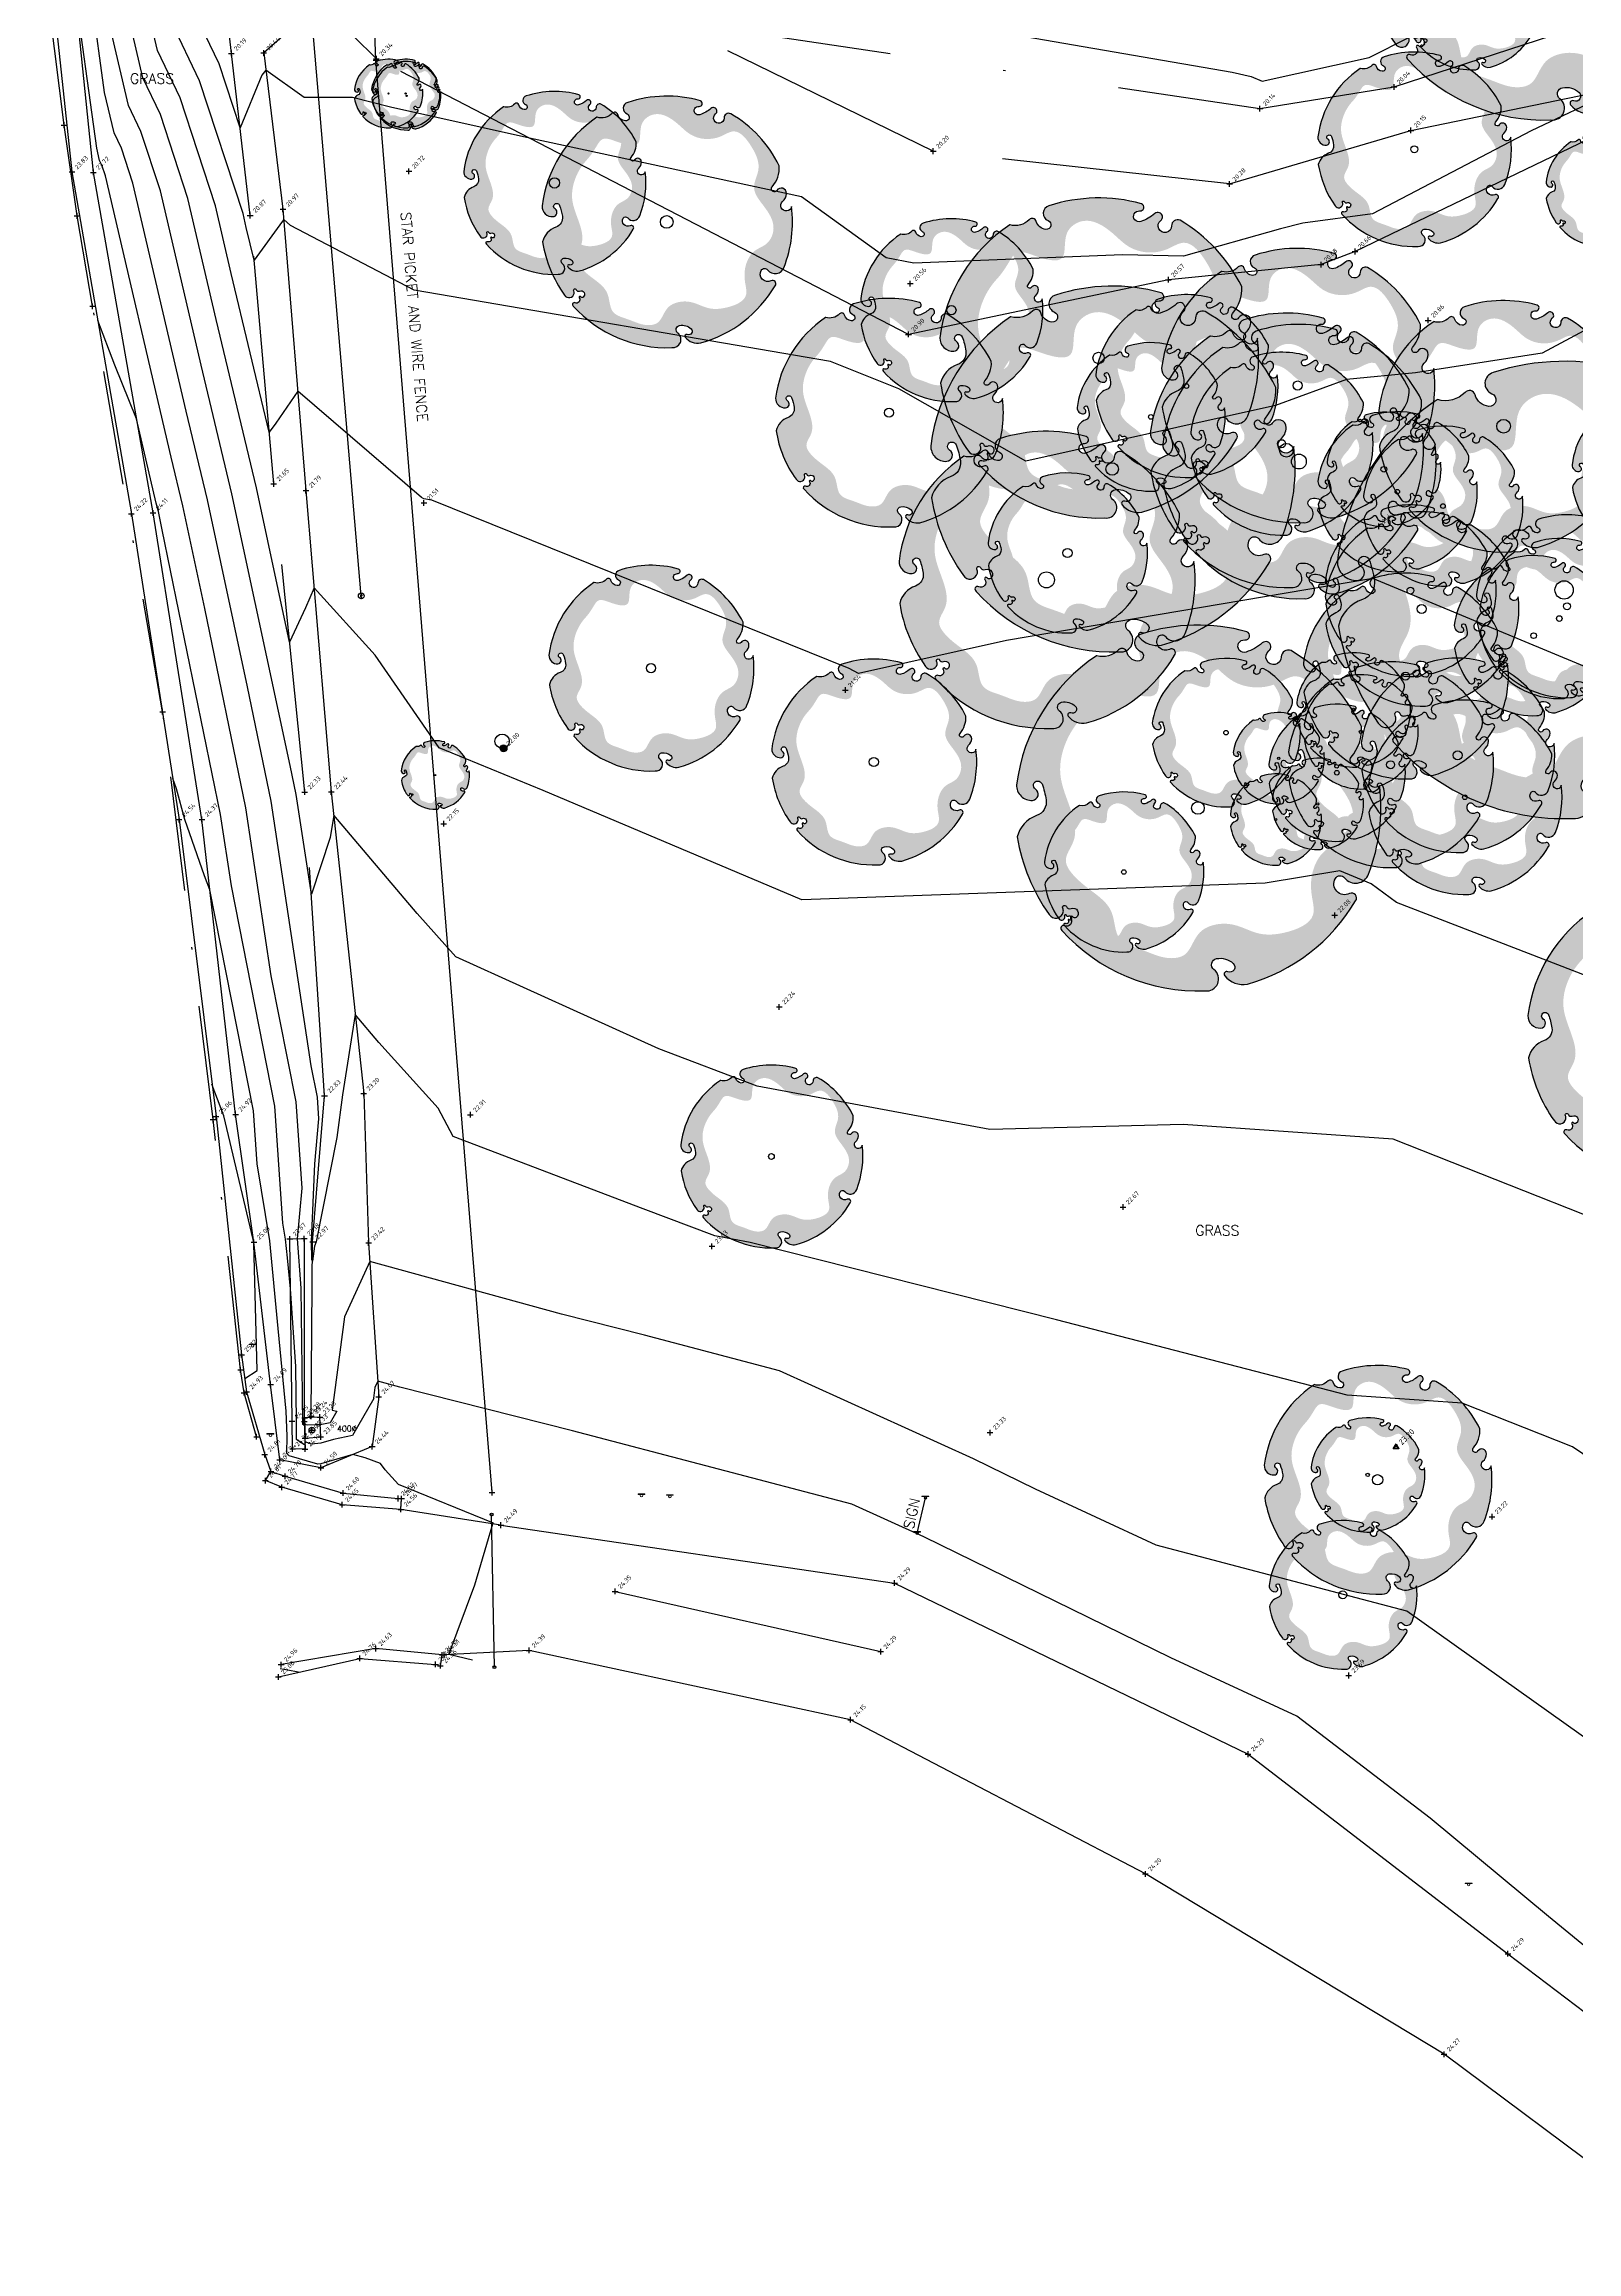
# Model space of a CAD drawing. Header units: metres. Extents: x 245957 to 247358, y 7418632 to 7419642.
# Drawn here: x 246062.2 to 246129.2, y 7419031.1 to 7419127.7 of the extents above; entities that cross this region are included whole.
import ezdxf
from ezdxf.enums import TextEntityAlignment as Align

# ---------------------------------------------------------------- set-up
doc = ezdxf.new("R2010")
doc.units = ezdxf.units.M
for name, pattern in [('CENTER', [20, 12.5, -2.5, 2.5, -2.5]), ('DASHDOT', [10, 5, -2.5, 0, -2.5]), ('DASHED', [0.75, 0.5, -0.25]), ('PHANTOM', [2.5, 1.25, -0.25, 0.25, -0.25, 0.25, -0.25])]:
    doc.linetypes.add(name, pattern=pattern)
for name, color, linetype in [('-TEXT', 7, 'Continuous'), ('018_SPIKE', 8, 'Continuous'), ('018_SPIKE-L', 8, 'Continuous'), ('102_TOP_OF_BANK', 37, 'PHANTOM'), ('102_TOP_OF_BANK-L', 37, 'PHANTOM'), ('102_TOP_OF_BANK-S', 37, 'PHANTOM'), ('103_TOE_OF_BATTER', 37, 'DASHDOT'), ('103_TOE_OF_BATTER-L', 37, 'DASHDOT'), ('103_TOE_OF_BATTER-S', 37, 'DASHDOT'), ('104_EXISTING_SURFACE-L', 35, 'Continuous'), ('104_EXISTING_SURFACE-S', 35, 'Continuous'), ('201_SINGLE_TREE-H', 63, 'Continuous'), ('201_SINGLE_TREE-S', 96, 'Continuous'), ('307_WING_WALL', 84, 'Continuous'), ('307_WING_WALL-L', 84, 'Continuous'), ('307_WING_WALL-S', 84, 'Continuous'), ('321_INVERT_OF_PIPE', 84, 'Continuous'), ('321_INVERT_OF_PIPE-L', 84, 'Continuous'), ('321_INVERT_OF_PIPE-S', 84, 'Continuous'), ('401_CL_BITUMEN', 8, 'CENTER'), ('401_CL_BITUMEN-L', 8, 'Continuous'), ('401_CL_BITUMEN-S', 8, 'Continuous'), ('403_EDGE_OF_BITUMEN', 8, 'Continuous'), ('403_EDGE_OF_BITUMEN-L', 8, 'Continuous'), ('403_EDGE_OF_BITUMEN-S', 8, 'Continuous'), ('408_BACK_OF_KERB', 10, 'Continuous'), ('408_BACK_OF_KERB-L', 10, 'Continuous'), ('408_BACK_OF_KERB-S', 10, 'Continuous'), ('410_PEDESTRIAN_PATH', 32, 'Continuous'), ('410_PEDESTRIAN_PATH-L', 32, 'Continuous'), ('410_PEDESTRIAN_PATH-S', 32, 'Continuous'), ('501_GUARD_RAIL-BARR', 89, 'DASHDOT'), ('501_GUARD_RAIL-BARR-S', 89, 'Continuous'), ('503_SIGN', 89, 'Continuous'), ('503_SIGN-S', 89, 'Continuous'), ('620_RETAIN_WALL_ROCK', 45, 'STONEWALL'), ('620_RETAIN_WALL_ROCK-L', 45, 'STONEWALL'), ('620_RETAIN_WALL_ROCK-S', 45, 'STONEWALL'), ('903_FENCE', 24, 'FENCELINE'), ('903_FENCE-S', 24, 'Continuous'), ('904_GATE', 22, 'Continuous'), ('904_GATE-S', 22, 'Continuous'), ('Surface_Contours_Major', 4, 'Continuous'), ('Surface_Contours_Minor', 253, 'Continuous')]:
    doc.layers.add(name, color=color, linetype=linetype)
for name, color, linetype, true_color in [('407_INVERT_OF_KERB', 7, 'DASHED', 0xff4100), ('407_INVERT_OF_KERB-L', 7, 'DASHED', 0xff4100), ('407_INVERT_OF_KERB-S', 7, 'DASHED', 0xff4100), ('712_ELEC_POLE_ONLY', 7, 'Continuous', 0xffa500), ('712_ELEC_POLE_ONLY-S', 7, 'Continuous', 0xffa500), ('741_SEWER_PIT', 7, 'Continuous', 0xfffd66), ('741_SEWER_PIT-L', 7, 'Continuous', 0xfffd66), ('741_SEWER_PIT-S', 7, 'Continuous', 0xfffd66)]:
    doc.layers.add(name, color=color, linetype=linetype, true_color=true_color)
doc.styles.add('ISO', font='iso.shx')
doc.styles.add('ISO2.5', font='isocp.shx', dxfattribs={"height": 2.5})
doc.styles.get("Standard").update_dxf_attribs({"font": 'SIMPLEX.shx'})
doc.styles.add('Styleromans', font='romans.shx')
doc.linetypes.add('FENCELINE', pattern='A,0.5,-0.2,["/",Standard,S=0.1,R=0,X=0,Y=-0.05],-0.25', length=0.95)
doc.linetypes.add('STONEWALL', pattern='A,0,-0.0625,[131,AECCLAND,S=1,R=0,X=0,Y=0],-0.06303', length=0.12553)

# ---------------------------------------------------------------- blocks, each defined once
blk = doc.blocks.new('018')
at = {"color": 0, "linetype": 'Continuous'}
for p, q in [((-0.498, -0.292), (0.002, 0.578)), ((-0.428, -0.242), (0.002, 0.508)), ((-0.218, -0.002), (-0.208, 0.058)), ((-0.208, 0.058), (-0.188, 0.108)), ((-0.188, 0.108), (-0.158, 0.158)), ((-0.158, 0.158), (-0.108, 0.188)), ((-0.148, 0.208), (0.002, 0.408)), ((0.002, 0.278), (-0.148, 0.208)), ((-0.108, 0.188), (-0.058, 0.208)), ((-0.058, 0.208), (0.002, 0.218)), ((0.002, 0.278), (-0.048, 0.338)), ((0.002, 0.578), (0.502, -0.292)), ((0.002, 0.508), (0.452, -0.252)), ((0.002, 0.508), (0.002, 0.278)), ((0.002, 0.408), (0.172, 0.208)), ((0.002, 0.278), (0.052, 0.358)), ((0.172, 0.208), (0.002, 0.278)), ((0.002, 0.218), (0.062, 0.218)), ((0.062, 0.218), (0.112, 0.188)), ((0.112, 0.188), (0.162, 0.158)), ((0.162, 0.158), (0.192, 0.108)), ((0.282, 0.008), (0.182, -0.212)), ((0.192, 0.108), (0.212, 0.058)), ((0.212, 0.058), (0.222, -0.002)), ((0.402, -0.192), (0.282, 0.008)), ((0.502, -0.292), (-0.498, -0.292)), ((0.452, -0.252), (-0.428, -0.242)), ((-0.348, -0.192), (-0.268, -0.012)), ((-0.348, -0.192), (-0.218, -0.142)), ((-0.168, -0.212), (-0.348, -0.192)), ((-0.218, -0.142), (-0.298, -0.092)), ((-0.268, -0.012), (-0.168, -0.212)), ((-0.218, -0.142), (-0.268, -0.222)), ((-0.208, -0.062), (-0.218, -0.002)), ((-0.188, -0.112), (-0.208, -0.062)), ((-0.158, -0.162), (-0.188, -0.112)), ((-0.108, -0.192), (-0.158, -0.162)), ((-0.058, -0.212), (-0.108, -0.192)), ((0.002, -0.222), (-0.058, -0.212)), ((0.062, -0.212), (0.002, -0.222)), ((0.112, -0.192), (0.062, -0.212)), ((0.162, -0.162), (0.112, -0.192)), ((0.192, -0.112), (0.162, -0.162)), ((0.182, -0.212), (0.402, -0.192)), ((0.212, -0.062), (0.192, -0.112)), ((0.222, -0.002), (0.212, -0.062)), ((0.232, -0.112), (0.332, -0.062)), ((0.402, -0.192), (0.232, -0.112)), ((0.232, -0.112), (0.282, -0.242))]:
    blk.add_line(p, q, dxfattribs=at)
blk = doc.blocks.new('CROSS')
at = {"color": 0, "linetype": 'Continuous'}
for p, q in [((-0.5, 0), (0.5, 0)), ((0, -0.5), (0, 0.5))]:
    blk.add_line(p, q, dxfattribs=at)
blk = doc.blocks.new('503')
at = {"color": 0, "linetype": 'Continuous', "lineweight": 13}
for p, q in [((-0.51, 0.24), (0.49, 0.24)), ((-0.51, 0.18), (0.49, 0.18))]:
    blk.add_line(p, q, dxfattribs=at)
for p, q in [((-0.51, 0.24), (-0.51, 0.18)), ((0.49, 0.18), (0.49, 0.24))]:
    blk.add_line(p, q)
blk.add_circle((0, 0), 0.181, dxfattribs=at)
blk = doc.blocks.new('201T')
at = {"layer": '201_SINGLE_TREE-S'}
blk.add_circle((0, 0), 0.5, dxfattribs=at)
blk = doc.blocks.new('201C')
at = {"layer": '201_SINGLE_TREE-H', "transparency": 33554534}
h = blk.add_hatch(color=256, dxfattribs=at)
h.paths.add_polyline_path([(-0.3717, -0.3344, 0.222926), (0.0196, -0.4996, 0.770799), (0.0439, -0.4417, -0.650302), (0.0511, -0.4116, -0.234737), (0.0964, -0.4247, -0.847312), (0.0816, -0.4475, 0.78443), (0.0732, -0.4583, 0.276934), (0.1352, -0.4813, 0.193599), (0.4309, -0.2536, 0.800435), (0.4144, -0.2337, -0.75216), (0.3757, -0.1925, -0.528914), (0.4006, -0.1909, 0.594112), (0.4663, -0.1804, 0.123805), (0.4962, 0.0616, -1.41759), (0.4607, 0.0811, 0.206906), (0.4758, 0.1133, 0.759729), (0.4374, 0.1252, -1.073307), (0.4187, 0.1392, 0.194379), (0.4474, 0.2231, 0.144612), (0.2544, 0.4304, 0.53339), (0.2277, 0.4128, -1.592592), (0.1939, 0.4293, 1.030038), (0.1758, 0.4513, -0.10361), (0.1314, 0.4262, -1.238487), (0.1282, 0.4593, 0.884725), (0.1336, 0.4818, 0.147549), (-0.1551, 0.4753, 0.71725), (-0.1579, 0.4291, -0.864032), (-0.1646, 0.4015, -0.310704), (-0.1946, 0.4266, 0.58143), (-0.2167, 0.4321, -0.281558), (-0.2766, 0.4162), (-0.2775, 0.4159, 0.217121), (-0.4959, 0.0634), (-0.4959, 0.0634, 0.440011), (-0.4522, 0.021, 0.723973), (-0.4442, 0.0516, -1.384648), (-0.4262, 0.0659, -0.051107), (-0.4149, 0.0223, -0.361502), (-0.441, -0.0208, 0.256822), (-0.4937, -0.0791, 0.116166), (-0.4065, -0.2911, 0.67803), (-0.3682, -0.2843, 0.170035), (-0.3696, -0.274, -1.054701), (-0.3596, -0.2696, 0.431903), (-0.3468, -0.2749, -0.910728), (-0.3329, -0.2993, -0.42046), (-0.3418, -0.2976, 1.007885), (-0.3479, -0.3018, -0.766634), (-0.3646, -0.3216, 0.938602), (-0.3717, -0.3344)])
edge = h.paths.add_edge_path(flags=16)
edge.add_spline(control_points=[(-0.3177, 0.2468), (-0.303, 0.2628), (-0.2856, 0.2893), (-0.256, 0.3411), (-0.1928, 0.3155), (-0.0921, 0.286), (-0.1162, 0.3941), (-0.0359, 0.4462), (0.0392, 0.3985), (0.1028, 0.3299), (0.1957, 0.3214), (0.2784, 0.3804), (0.3442, 0.2961), (0.3785, 0.2147), (0.3303, 0.1307), (0.3915, 0.0592), (0.4378, -0.0139), (0.4055, -0.0919), (0.3459, -0.1091), (0.3102, -0.1666), (0.3057, -0.2282), (0.3286, -0.3091), (0.2408, -0.3447), (0.1647, -0.3496), (0.103, -0.3142), (0.0463, -0.3153), (0.0047, -0.3356), (-0.0139, -0.3682), (-0.0327, -0.4069), (-0.0927, -0.4151), (-0.1463, -0.3868), (-0.23, -0.3665), (-0.2245, -0.2773), (-0.2864, -0.2294), (-0.3344, -0.1941), (-0.3737, -0.1409), (-0.3276, -0.0866), (-0.344, -0.0009), (-0.3866, 0.0828), (-0.3665, 0.1796), (-0.3359, 0.2271), (-0.3177, 0.2468)], knot_values=[0, 0, 0, 0, 0.064972, 0.101243, 0.15652, 0.245586, 0.324463, 0.387907, 0.486094, 0.554514, 0.671826, 0.728629, 0.823661, 0.919885, 0.989953, 1.075257, 1.171704, 1.23593, 1.293575, 1.346478, 1.426142, 1.479146, 1.570817, 1.644481, 1.712561, 1.774901, 1.807, 1.846291, 1.885582, 1.928182, 2.007036, 2.074591, 2.151638, 2.226455, 2.293426, 2.340744, 2.397548, 2.47317, 2.587294, 2.673595, 2.754259, 2.754259, 2.754259, 2.754259], degree=3, periodic=0)
at = {"layer": '201_SINGLE_TREE-S'}
blk.add_lwpolyline([(-0.3717, -0.3344, 0.222926), (0.0196, -0.4996, 0.770799), (0.0439, -0.4417, -0.650302), (0.0511, -0.4116, -0.234737), (0.0964, -0.4247, -0.847312), (0.0816, -0.4475, 0.78443), (0.0732, -0.4583, 0.276934), (0.1352, -0.4813, 0.193599), (0.4309, -0.2536, 0.800435), (0.4144, -0.2337, -0.75216), (0.3757, -0.1925, -0.528914), (0.4006, -0.1909, 0.594112), (0.4663, -0.1804, 0.123805), (0.4962, 0.0616, -1.41759), (0.4607, 0.0811, 0.206906), (0.4758, 0.1133, 0.759729), (0.4374, 0.1252, -1.073307), (0.4187, 0.1392, 0.194379), (0.4474, 0.2231, 0.144612), (0.2544, 0.4304, 0.53339), (0.2277, 0.4128, -1.592592), (0.1939, 0.4293, 1.030038), (0.1758, 0.4513, -0.10361), (0.1314, 0.4262, -1.238487), (0.1282, 0.4593, 0.884725), (0.1336, 0.4818, 0.147549), (-0.1551, 0.4753, 0.71725), (-0.1579, 0.4291, -0.864032), (-0.1646, 0.4015, -0.310704), (-0.1946, 0.4266, 0.58143), (-0.2167, 0.4321, -0.281558), (-0.2766, 0.4162), (-0.2775, 0.4159, 0.217121), (-0.4959, 0.0634), (-0.4959, 0.0634, 0.440011), (-0.4522, 0.021, 0.723973), (-0.4442, 0.0516, -1.384648), (-0.4262, 0.0659, -0.051107), (-0.4149, 0.0223, -0.361502), (-0.441, -0.0208, 0.256822), (-0.4937, -0.0791, 0.116166), (-0.4065, -0.2911, 0.67803), (-0.3682, -0.2843, 0.170035), (-0.3696, -0.274, -1.054701), (-0.3596, -0.2696, 0.431903), (-0.3468, -0.2749, -0.910728), (-0.3329, -0.2993, -0.42046), (-0.3418, -0.2976, 1.007885), (-0.3479, -0.3018, -0.766634), (-0.3646, -0.3216, 0.938602), (-0.3717, -0.3344)], format="xyb", dxfattribs=at)
blk = doc.blocks.new('712')
at = {"layer": '712_ELEC_POLE_ONLY-S', "color": 0}
for p, q in [((0.18, 0.01), (-0.19, 0.01)), ((-0.19, 0.01), (0.15, -0.47)), ((-0.15, 0.48), (0.18, 0.01))]:
    blk.add_line(p, q, dxfattribs=at)
blk.add_circle((0, 0.01), 0.5, dxfattribs=at)
blk = doc.blocks.new('741')
at = {"transparency": 33554559}
h = blk.add_hatch(color=0, dxfattribs=at)
h.dxf.hatch_style = 1
h.paths.add_polyline_path([(0.6, 0, 1), (-0.6, 0, 1)])
at = {"color": 4}
for radius in [0.597, 0.499]:
    blk.add_circle((0, 0), radius, dxfattribs=at)
at = {"color": 4, "style": 'Styleromans'}
blk.add_text('S', height=0.6, dxfattribs=at).set_placement((0, 0), align=Align.MIDDLE_CENTER)
blk = doc.blocks.new('904')
at = {"color": 0}
blk.add_circle((0, 0), 0.25, dxfattribs=at)
blk = doc.blocks.new('321')
at = {"layer": '321_INVERT_OF_PIPE', "color": 0, "linetype": 'Continuous'}
for p, q in [((-0.5, 0), (0.5, 0)), ((0, -0.5), (0, 0.5))]:
    blk.add_line(p, q, dxfattribs=at)
blk.add_circle((0, 0), 0.5, dxfattribs=at)
blk = doc.blocks.new('G')
at = {"layer": '-TEXT'}
blk.add_text('GRASS', height=0.45, dxfattribs=at).set_placement((0.021, -0.235), align=Align.CENTER)

msp = doc.modelspace()

# ---------------------------------------------------------------- linework, layer by layer
at = {"layer": '102_TOP_OF_BANK', "ltscale": 20}
for p, q in [((246064.31, 7419122.085), (246063.126, 7419133.62)), ((246072.579, 7419128.025), (246071.762, 7419127.308)), ((246071.762, 7419127.308), (246072.6, 7419120.472)), ((246076.692, 7419127.055), (246075.685, 7419128.047)), ((246099.96, 7419115.002), (246076.692, 7419127.055)), ((246130.456, 7419123.899), (246119.49, 7419118.626)), ((246066.922, 7419107.196), (246064.31, 7419122.085)), ((246072.6, 7419120.472), (246073.605, 7419108.17)), ((246119.49, 7419118.626), (246118.005, 7419118.054)), ((246118.005, 7419118.054), (246111.326, 7419117.389)), ((246111.326, 7419117.389), (246099.96, 7419115.002)), ((246073.605, 7419108.17), (246074.716, 7419094.993)), ((246069.056, 7419093.789), (246066.922, 7419107.196)), ((246074.716, 7419094.993), (246076.134, 7419081.808)), ((246070.532, 7419080.888), (246069.056, 7419093.789)), ((246076.134, 7419081.808), (246076.347, 7419075.268)), ((246071.331, 7419075.297), (246070.532, 7419080.888)), ((246072.063, 7419069.083), (246071.331, 7419075.297)), ((246076.347, 7419075.268), (246076.79, 7419068.542)), ((246072.461, 7419065.786), (246072.063, 7419069.083)), ((246076.79, 7419068.542), (246076.504, 7419066.359)), ((246074.262, 7419065.435), (246072.461, 7419065.786)), ((246076.504, 7419066.359), (246074.262, 7419065.435))]:
    msp.add_line(p, q, dxfattribs=at)
at = {"layer": '103_TOE_OF_BATTER', "ltscale": 2}
for p, q in [((246070.346, 7419127.29), (246069.978, 7419130.555)), ((246089.262, 7419128.763), (246115.328, 7419124.875)), ((246101.044, 7419123.015), (246089.262, 7419128.763)), ((246121.196, 7419125.826), (246130.021, 7419128.696)), ((246071.168, 7419120.2), (246070.346, 7419127.29)), ((246115.328, 7419124.875), (246121.196, 7419125.826)), ((246121.936, 7419123.924), (246130.783, 7419125.745)), ((246114.004, 7419121.58), (246121.936, 7419123.924)), ((246114.004, 7419121.58), (246101.044, 7419123.015)), ((246072.197, 7419108.466), (246071.168, 7419120.2)), ((246073.555, 7419094.986), (246072.197, 7419108.466)), ((246074.42, 7419081.704), (246073.555, 7419094.986)), ((246073.898, 7419075.312), (246074.42, 7419081.704)), ((246073.843, 7419067.688), (246073.898, 7419075.312))]:
    msp.add_line(p, q, dxfattribs=at)
at = {"layer": '307_WING_WALL'}
for p, q in [((246074.222, 7419067.653), (246073.549, 7419067.616)), ((246073.549, 7419067.616), (246073.575, 7419066.736)), ((246074.254, 7419066.781), (246074.222, 7419067.653)), ((246073.575, 7419066.736), (246074.254, 7419066.781))]:
    msp.add_line(p, q, dxfattribs=at)
at = {"layer": '401_CL_BITUMEN'}
msp.add_line((246087.131, 7419060.031), (246098.743, 7419057.393), dxfattribs=at)
at = {"layer": '403_EDGE_OF_BITUMEN'}
for p, q in [((246082.136, 7419062.924), (246077.761, 7419063.614)), ((246082.136, 7419062.924), (246099.35, 7419060.392)), ((246099.35, 7419060.392), (246114.812, 7419052.909)), ((246083.364, 7419057.448), (246079.649, 7419057.258)), ((246097.425, 7419054.413), (246083.364, 7419057.448)), ((246110.323, 7419047.674), (246097.425, 7419054.413)), ((246114.812, 7419052.909), (246126.177, 7419044.179)), ((246123.385, 7419039.787), (246110.323, 7419047.674)), ((246126.177, 7419044.179), (246136.972, 7419035.977)), ((246134.968, 7419031.145), (246123.385, 7419039.787))]:
    msp.add_line(p, q, dxfattribs=at)
at = {"layer": '407_INVERT_OF_KERB', "ltscale": 10}
for p, q in [((246071.838, 7419064.874), (246072.079, 7419065.274)), ((246072.548, 7419064.585), (246071.838, 7419064.874)), ((246075.197, 7419063.819), (246072.548, 7419064.585)), ((246077.761, 7419063.614), (246075.197, 7419063.819)), ((246077.761, 7419063.614), (246077.794, 7419064.087)), ((246076.658, 7419057.524), (246072.525, 7419056.83)), ((246079.567, 7419057.253), (246076.658, 7419057.524)), ((246079.488, 7419056.776), (246079.567, 7419057.253))]:
    msp.add_line(p, q, dxfattribs=at)
at = {"layer": '408_BACK_OF_KERB'}
for p, q in [((246072.079, 7419065.274), (246072.693, 7419065.063)), ((246072.693, 7419065.063), (246075.231, 7419064.33)), ((246075.231, 7419064.33), (246077.638, 7419064.092)), ((246072.402, 7419056.287), (246075.958, 7419057.099)), ((246075.958, 7419057.099), (246079.278, 7419056.836))]:
    msp.add_line(p, q, dxfattribs=at)
at = {"layer": '410_PEDESTRIAN_PATH'}
for p, q in [((246062.159, 7419133.367), (246063.371, 7419122.104)), ((246063.371, 7419122.104), (246065.975, 7419107.157)), ((246065.975, 7419107.157), (246068.061, 7419093.781)), ((246068.061, 7419093.781), (246069.675, 7419080.792)), ((246069.675, 7419080.792), (246070.79, 7419070.379)), ((246070.79, 7419070.379), (246071.014, 7419068.755)), ((246071.014, 7419068.755), (246071.806, 7419066.009)), ((246071.806, 7419066.009), (246072.079, 7419065.274))]:
    msp.add_line(p, q, dxfattribs=at)
at = {"layer": '501_GUARD_RAIL-BARR'}
for p, q in [((246063.028, 7419124.154), (246062.292, 7419130.088)), ((246063.598, 7419120.184), (246063.028, 7419124.154)), ((246064.275, 7419116.23), (246063.598, 7419120.184)), ((246067.34, 7419098.5), (246064.275, 7419116.23)), ((246069.546, 7419080.659), (246067.34, 7419098.5)), ((246070.75, 7419069.715), (246069.546, 7419080.659)), ((246070.907, 7419068.717), (246070.75, 7419069.715)), ((246071.448, 7419066.794), (246070.907, 7419068.717))]:
    msp.add_line(p, q, dxfattribs=at)
at = {"layer": '503_SIGN'}
msp.add_line((246100.337, 7419062.571), (246100.701, 7419064.118), dxfattribs=at)
at = {"layer": '620_RETAIN_WALL_ROCK'}
for p, q in [((246072.903, 7419075.443), (246073.537, 7419075.459)), ((246073.001, 7419067.466), (246072.903, 7419075.443)), ((246073.537, 7419075.459), (246073.535, 7419067.456)), ((246073.025, 7419066.259), (246073.001, 7419067.466)), ((246073.535, 7419067.456), (246073.567, 7419066.25)), ((246073.567, 7419066.25), (246073.025, 7419066.259))]:
    msp.add_line(p, q, dxfattribs=at)
at = {"layer": '712_ELEC_POLE_ONLY'}
msp.add_line((246076.026, 7419103.561), (246069.225, 7419183.239), dxfattribs=at)
at = {"layer": '741_SEWER_PIT'}
msp.add_circle((246082.188, 7419097.208), 0.313, dxfattribs=at)
at = {"layer": '903_FENCE', "ltscale": 20}
for p, q in [((246076.669, 7419126.997), (246076.261, 7419137.076)), ((246081.751, 7419064.352), (246076.669, 7419126.997))]:
    msp.add_line(p, q, dxfattribs=at)
at = {"layer": '904_GATE'}
msp.add_line((246081.851, 7419056.712), (246081.729, 7419063.385), dxfattribs=at)
at = {"layer": 'Surface_Contours_Major'}
msp.add_line((246073.288, 7419056.489, 25), (246072.482, 7419056.636, 25), dxfattribs=at)
for points, elevation in [([(246140.514, 7419058.555), (246129.005, 7419066.353), (246124.179, 7419068.265), (246119.139, 7419068.615), (246106.437, 7419071.903), (246093.041, 7419075.284), (246091.489, 7419075.572), (246088.356, 7419076.76), (246080.049, 7419079.925), (246079.386, 7419081.156), (246076.795, 7419084.035), (246075.764, 7419085.251), (246075.206, 7419081.751), (246074.966, 7419079.883), (246074.062, 7419075.309), (246073.979, 7419075.125), (246073.893, 7419074.472), (246073.864, 7419074.55), (246073.848, 7419075.333), (246074, 7419078.727), (246074.176, 7419080.693), (246074.109, 7419081.638), (246073.838, 7419083.017), (246072.08, 7419094.592), (246071.058, 7419099.583), (246069.3, 7419107.767), (246068.375, 7419111.643), (246066.04, 7419121.609), (246065.538, 7419123.143), (246065.217, 7419123.814), (246064.805, 7419125.576), (246063.713, 7419133.531)], 23), ([(246138.812, 7419083.396), (246121.307, 7419090.159), (246120.195, 7419090.975), (246118.82, 7419091.546), (246115.561, 7419090.995), (246095.288, 7419090.274), (246083.981, 7419095.048), (246079.43, 7419096.917), (246076.637, 7419100.98), (246073.964, 7419103.92), (246073.587, 7419103.05), (246072.895, 7419101.539), (246071.446, 7419108.284), (246069.687, 7419115.66), (246068.448, 7419120.948), (246067.247, 7419124.617), (246066.48, 7419126.22), (246065.494, 7419130.435)], 22), ([(246133.383, 7419117.242), (246127.671, 7419114.176), (246122.136, 7419113.317), (246119.112, 7419113.031), (246116.014, 7419111.895), (246105.085, 7419109.461), (246099.537, 7419112.616), (246096.555, 7419113.817), (246078.348, 7419116.933), (246072.939, 7419119.766), (246072.637, 7419120.026), (246072.583, 7419119.948), (246071.341, 7419118.242), (246070.998, 7419119.677), (246070.856, 7419120.286), (246068.956, 7419126.09), (246067.742, 7419128.627)], 21), ([(246133.787, 7419041.03), (246127.948, 7419045.814), (246122.78, 7419050.117), (246116.938, 7419054.571), (246111.435, 7419057.12), (246100.631, 7419062.409), (246097.482, 7419063.838), (246085.26, 7419067.054), (246077.711, 7419068.958), (246076.746, 7419069.224), (246076.619, 7419068.945), (246076.557, 7419068.474), (246076.579, 7419068.469), (246075.638, 7419066.85), (246074.816, 7419066.675), (246074.256, 7419066.513), (246073.848, 7419066.466), (246073.573, 7419066.571), (246073.563, 7419066.423), (246073.201, 7419066.67), (246073.198, 7419067.462), (246073.163, 7419069.871), (246072.93, 7419073.254), (246072.795, 7419074.62), (246072.719, 7419075.426), (246072.603, 7419076.133), (246072.242, 7419081.246), (246070.347, 7419090.882), (246069.873, 7419094.005), (246067.324, 7419106.456), (246067.153, 7419107.251), (246067.064, 7419107.627), (246066.201, 7419111.308), (246065.25, 7419113.661), (246064.503, 7419115.609)], 24), ([(246070.934, 7419069.335), (246071.472, 7419069.685), (246071.326, 7419075.247), (246071.296, 7419075.413), (246070.018, 7419080.83), (246069.624, 7419081.855), (246069.498, 7419082.217)], 25)]:
    msp.add_lwpolyline(points, dxfattribs=dict(at, elevation=elevation))
at = {"layer": 'Surface_Contours_Minor'}
for points, elevation in [([(246130.647, 7419100.009), (246120.267, 7419104.319), (246104.245, 7419101.61), (246097.767, 7419100.168), (246097.368, 7419100.395), (246079.112, 7419107.748), (246078.761, 7419107.808), (246078.657, 7419107.862), (246073.25, 7419112.521), (246072.286, 7419111.118), (246071.999, 7419110.724), (246070.342, 7419117.668), (246069.652, 7419120.617), (246068.101, 7419125.354), (246067.111, 7419127.423), (246065.839, 7419132.865)], 21.5), ([(246132.099, 7419051.799), (246121.757, 7419059.168), (246110.792, 7419062.055), (246105.517, 7419064.5), (246102.802, 7419065.828), (246094.313, 7419069.681), (246088.419, 7419071.232), (246084.779, 7419072.15), (246076.401, 7419074.461), (246075.299, 7419072.035), (246074.762, 7419067.954), (246074.954, 7419067.906), (246074.661, 7419067.403), (246074.235, 7419067.313), (246074.016, 7419067.306), (246073.697, 7419067.303), (246073.543, 7419067.321), (246073.54, 7419067.28), (246073.478, 7419067.322), (246073.478, 7419067.456), (246073.392, 7419073.292), (246073.244, 7419075.451), (246073.442, 7419077.666), (246073.176, 7419081.442), (246072.093, 7419086.949), (246070.976, 7419094.299), (246069.191, 7419103.02), (246068.227, 7419107.509), (246067.719, 7419109.635), (246064.836, 7419121.94), (246064.684, 7419122.407), (246064.586, 7419122.61), (246064.461, 7419123.146), (246063.434, 7419130.625)], 23.5), ([(246130.756, 7419125.591), (246127.196, 7419123.908), (246120.253, 7419120.277), (246117.199, 7419119.859), (246116.224, 7419119.623), (246111.99, 7419118.427), (246109.326, 7419118.483), (246100.195, 7419118.118), (246098.99, 7419118.344), (246095.281, 7419121.021), (246083.392, 7419123.585), (246077.304, 7419124.935), (246075.641, 7419125.363), (246073.527, 7419125.368), (246071.855, 7419126.557), (246071.682, 7419126.344), (246070.724, 7419124.035), (246069.81, 7419126.827), (246068.373, 7419129.83)], 20.5), ([(246094.228, 7419129.912), (246114.111, 7419126.466), (246114.953, 7419126.277), (246115.428, 7419126.08), (246120.109, 7419127.115), (246121.896, 7419128.019)], 20.5), ([(246135.171, 7419074.262), (246121.159, 7419079.812), (246111.967, 7419080.45), (246103.516, 7419080.23), (246093.335, 7419082.124), (246089.046, 7419083.75), (246080.168, 7419087.785), (246078.468, 7419089.674), (246074.827, 7419093.971), (246074.673, 7419093.005), (246073.847, 7419090.515), (246073.183, 7419094.886), (246072.925, 7419096.147), (246070.373, 7419108.026), (246069.031, 7419113.652), (246067.244, 7419121.279), (246066.392, 7419123.88), (246065.849, 7419125.017), (246065.15, 7419128.005)], 22.5), ([(246080.89, 7419057.018), (246079.858, 7419057.268), (246080.992, 7419060.316), (246081.779, 7419062.98), (246081.814, 7419063.01), (246077.655, 7419064.705), (246077.078, 7419065.347), (246076.869, 7419065.629), (246076.198, 7419065.871), (246075.66, 7419066.011), (246074.262, 7419065.604), (246074.131, 7419065.589), (246072.875, 7419065.959), (246072.779, 7419066.052), (246072.794, 7419066.82), (246072.745, 7419067.908), (246072.386, 7419071.525), (246072.024, 7419075.361), (246071.472, 7419078.73), (246071.308, 7419081.05), (246069.41, 7419090.706), (246069.174, 7419091.32), (246068.313, 7419093.782), (246067.947, 7419095.131), (246067.781, 7419095.581)], 24.5)]:
    msp.add_lwpolyline(points, dxfattribs=dict(at, elevation=elevation))

# ---------------------------------------------------------------- block references
at = {"layer": '-TEXT'}
for p in [(246066.854, 7419126.198), (246113.445, 7419075.824)]:
    msp.add_blockref('G', p, dxfattribs=at)
at = {"layer": '018_SPIKE', "xscale": 0.25, "yscale": 0.25, "zscale": 0.25}
msp.add_blockref('018', (246121.284, 7419066.332), dxfattribs=at)
at = {"layer": '102_TOP_OF_BANK-S', "xscale": 0.25, "yscale": 0.25, "zscale": 0.25}
for p in [(246071.762, 7419127.308), (246076.692, 7419127.055), (246064.31, 7419122.085), (246072.6, 7419120.472), (246119.49, 7419118.626), (246118.005, 7419118.054), (246111.326, 7419117.389), (246099.96, 7419115.002), (246073.605, 7419108.17), (246066.922, 7419107.196), (246074.716, 7419094.993), (246069.056, 7419093.789), (246076.134, 7419081.808), (246070.532, 7419080.888), (246071.331, 7419075.297), (246076.347, 7419075.268), (246072.063, 7419069.083), (246076.79, 7419068.542), (246076.504, 7419066.359), (246072.461, 7419065.786), (246074.262, 7419065.435)]:
    msp.add_blockref('CROSS', p, dxfattribs=at)
at = {"layer": '103_TOE_OF_BATTER-S', "xscale": 0.25, "yscale": 0.25, "zscale": 0.25}
for p in [(246070.346, 7419127.29), (246121.196, 7419125.826), (246115.328, 7419124.875), (246121.936, 7419123.924), (246101.044, 7419123.015), (246114.004, 7419121.58), (246071.168, 7419120.2), (246072.197, 7419108.466), (246073.555, 7419094.986), (246074.42, 7419081.704), (246073.898, 7419075.312), (246073.843, 7419067.688)]:
    msp.add_blockref('CROSS', p, dxfattribs=at)
at = {"layer": '104_EXISTING_SURFACE-S', "xscale": 0.25, "yscale": 0.25, "zscale": 0.25}
for p in [(246078.112, 7419122.134), (246100.039, 7419117.221), (246122.686, 7419115.613), (246078.769, 7419107.629), (246120.526, 7419106.608), (246097.199, 7419099.448), (246079.633, 7419093.602), (246118.599, 7419089.596), (246094.311, 7419085.589), (246080.802, 7419080.872), (246109.345, 7419076.836), (246091.362, 7419075.124), (246103.53, 7419066.976), (246125.479, 7419063.294), (246119.212, 7419056.35)]:
    msp.add_blockref('CROSS', p, dxfattribs=at)
at = {"layer": '201_SINGLE_TREE-S'}
for name, p, xscale, yscale, zscale in [('201C', (246127.745, 7419132.376), 16, 16, 16), ('201C', (246124.595, 7419129.573), 6, 6, 6), ('201C', (246122.078, 7419123.097), 8.5, 8.5, 8.5), ('201C', (246077.217, 7419125.536), 3, 3, 3), ('201C', (246077.969, 7419125.534), 3, 3, 3), ('201C', (246078.01, 7419125.437), 3, 3, 3), ('201T', (246077.217, 7419125.536), 0.05, 0.05, 0.05), ('201T', (246077.969, 7419125.534), 0.05, 0.05, 0.05), ('201T', (246078.01, 7419125.437), 0.05, 0.05, 0.05), ('201C', (246084.475, 7419121.625), 8, 8, 8), ('201C', (246089.388, 7419119.92), 11, 11, 11), ('201C', (246130.321, 7419121.342), 5, 5, 5), ('201T', (246122.078, 7419123.097), 0.3, 0.3, 0.3), ('201T', (246084.475, 7419121.625), 0.45, 0.45, 0.45), ('201C', (246108.274, 7419113.969), 14, 14, 14), ('201T', (246089.388, 7419119.92), 0.55, 0.55, 0.55), ('201C', (246101.838, 7419116.06), 8, 8, 8), ('201C', (246116.981, 7419112.764), 12, 12, 12), ('201C', (246108.867, 7419109.114), 16, 16, 16), ('201C', (246112.12, 7419112.74), 8, 8, 8), ('201C', (246099.108, 7419111.578), 10, 10, 10), ('201T', (246101.838, 7419116.06), 0.4, 0.4, 0.4), ('201C', (246116.486, 7419109.933), 12, 12, 12), ('201C', (246125.983, 7419110.982), 11, 11, 11), ('201C', (246117.033, 7419109.44), 12, 12, 12), ('201C', (246110.558, 7419111.392), 6.5, 6.5, 6.5), ('201T', (246108.274, 7419113.969), 0.5, 0.5, 0.5), ('201C', (246116.276, 7419110.222), 8, 8, 8), ('201C', (246128.633, 7419103.825), 20, 20, 20), ('201T', (246112.12, 7419112.74), 0.2, 0.2, 0.2), ('201T', (246116.981, 7419112.764), 0.4, 0.4, 0.4), ('201C', (246132.449, 7419108.86), 7, 7, 7), ('201T', (246099.108, 7419111.578), 0.4, 0.4, 0.4), ('201T', (246110.558, 7419111.392), 0.2, 0.2, 0.2), ('201C', (246121.337, 7419108.122), 7, 7, 7), ('201C', (246120.749, 7419109.101), 5, 5, 5), ('201C', (246123.332, 7419107.494), 7, 7, 7), ('201T', (246125.983, 7419110.982), 0.6, 0.6, 0.6), ('201C', (246105.994, 7419104.266), 13, 13, 13), ('201T', (246116.276, 7419110.222), 0.35, 0.35, 0.35), ('201T', (246116.486, 7419109.933), 0.6, 0.6, 0.6), ('201C', (246106.912, 7419105.443), 7, 7, 7), ('201T', (246108.867, 7419109.114), 0.55, 0.55, 0.55), ('201T', (246117.033, 7419109.44), 0.65, 0.65, 0.65), ('201T', (246120.749, 7419109.101), 0.25, 0.25, 0.25), ('201T', (246121.337, 7419108.122), 0.2, 0.2, 0.2), ('201C', (246122.404, 7419102.996), 8.5, 8.5, 8.5), ('201C', (246121.912, 7419103.794), 7.5, 7.5, 7.5), ('201T', (246123.332, 7419107.494), 0.2, 0.2, 0.2), ('201C', (246128.761, 7419103.112), 8, 8, 8), ('201C', (246128.422, 7419102.575), 7, 7, 7), ('201T', (246106.912, 7419105.443), 0.4, 0.4, 0.4), ('201C', (246127.3, 7419101.826), 7, 7, 7), ('201C', (246088.7, 7419100.404), 9, 9, 9), ('201T', (246105.994, 7419104.266), 0.7, 0.7, 0.7), ('201C', (246121.697, 7419100.058), 9, 9, 9), ('201T', (246128.633, 7419103.825), 0.8, 0.8, 0.8), ('201T', (246121.912, 7419103.794), 0.3, 0.3, 0.3), ('201T', (246122.404, 7419102.996), 0.4, 0.4, 0.4), ('201T', (246128.761, 7419103.112), 0.3, 0.3, 0.3), ('201C', (246112.618, 7419094.288), 16, 16, 16), ('201T', (246128.422, 7419102.575), 0.25, 0.25, 0.25), ('201T', (246127.3, 7419101.826), 0.25, 0.25, 0.25), ('201T', (246088.7, 7419100.404), 0.4, 0.4, 0.4), ('201C', (246098.445, 7419096.301), 9, 9, 9), ('201C', (246113.847, 7419097.584), 6.5, 6.5, 6.5), ('201C', (246121.046, 7419096.182), 9, 9, 9), ('201C', (246119.42, 7419098.577), 5, 5, 5), ('201C', (246123.977, 7419096.593), 8.5, 8.5, 8.5), ('201C', (246119.748, 7419097.618), 5, 5, 5), ('201T', (246121.697, 7419100.058), 0.35, 0.35, 0.35), ('201C', (246116.149, 7419096.463), 4, 4, 4), ('201C', (246118.694, 7419095.83), 6, 6, 6), ('201T', (246119.42, 7419098.577), 0.15, 0.15, 0.15), ('201C', (246124.292, 7419094.758), 8.5, 8.5, 8.5), ('201T', (246113.847, 7419097.584), 0.2, 0.2, 0.2), ('201T', (246119.748, 7419097.618), 0.15, 0.15, 0.15), ('201C', (246079.262, 7419095.731), 3, 3, 3), ('201T', (246098.445, 7419096.301), 0.4, 0.4, 0.4), ('201C', (246117.86, 7419094.466), 4, 4, 4), ('201T', (246116.149, 7419096.463), 0.1, 0.1, 0.1), ('201T', (246123.977, 7419096.593), 0.4, 0.4, 0.4), ('201T', (246079.262, 7419095.731), 0.05, 0.05, 0.05), ('201C', (246116.019, 7419093.785), 4, 4, 4), ('201T', (246118.694, 7419095.83), 0.2, 0.2, 0.2), ('201T', (246121.046, 7419096.182), 0.35, 0.35, 0.35), ('201C', (246109.378, 7419091.49), 7, 7, 7), ('201T', (246112.618, 7419094.288), 0.55, 0.55, 0.55), ('201T', (246117.86, 7419094.466), 0.1, 0.1, 0.1), ('201T', (246124.292, 7419094.758), 0.2, 0.2, 0.2), ('201T', (246116.019, 7419093.785), 0.1, 0.1, 0.1), ('201T', (246109.378, 7419091.49), 0.2, 0.2, 0.2), ('201C', (246133.493, 7419084.39), 13, 13, 13), ('201C', (246093.964, 7419079.048), 8, 8, 8), ('201T', (246093.964, 7419079.048), 0.25, 0.25, 0.25), ('201C', (246120.476, 7419064.909), 10, 10, 10), ('201C', (246120.043, 7419065.123), 5, 5, 5), ('201T', (246120.043, 7419065.123), 0.15, 0.15, 0.15), ('201T', (246120.476, 7419064.909), 0.45, 0.45, 0.45), ('201C', (246118.953, 7419059.878), 6.5, 6.5, 6.5), ('201T', (246118.953, 7419059.878), 0.35, 0.35, 0.35)]:
    msp.add_blockref(name, p, dxfattribs=dict(at, xscale=xscale, yscale=yscale, zscale=zscale))
at = {"layer": '307_WING_WALL-S', "xscale": 0.25, "yscale": 0.25, "zscale": 0.25}
for p in [(246073.549, 7419067.616), (246074.222, 7419067.653), (246073.575, 7419066.736), (246074.254, 7419066.781)]:
    msp.add_blockref('CROSS', p, dxfattribs=at)
at = {"layer": '321_INVERT_OF_PIPE-S', "xscale": 0.25, "yscale": 0.25, "zscale": 0.25}
msp.add_blockref('321', (246073.87, 7419067.083), dxfattribs=at)
at = {"layer": '401_CL_BITUMEN-S', "xscale": 0.25, "yscale": 0.25, "zscale": 0.25}
for p in [(246087.131, 7419060.031), (246098.743, 7419057.393)]:
    msp.add_blockref('CROSS', p, dxfattribs=at)
at = {"layer": '403_EDGE_OF_BITUMEN-S', "xscale": 0.25, "yscale": 0.25, "zscale": 0.25}
for p in [(246082.136, 7419062.924), (246099.35, 7419060.392), (246079.649, 7419057.258), (246083.364, 7419057.448), (246097.425, 7419054.413), (246114.812, 7419052.909), (246110.323, 7419047.674), (246126.177, 7419044.179), (246123.385, 7419039.787)]:
    msp.add_blockref('CROSS', p, dxfattribs=at)
at = {"layer": '407_INVERT_OF_KERB-S', "xscale": 0.25, "yscale": 0.25, "zscale": 0.25}
for p in [(246071.838, 7419064.874), (246072.548, 7419064.585), (246075.197, 7419063.819), (246077.761, 7419063.614), (246077.794, 7419064.087), (246072.525, 7419056.83), (246076.658, 7419057.524), (246079.488, 7419056.776), (246079.567, 7419057.253)]:
    msp.add_blockref('CROSS', p, dxfattribs=at)
at = {"layer": '408_BACK_OF_KERB-S', "xscale": 0.25, "yscale": 0.25, "zscale": 0.25}
for p in [(246072.079, 7419065.274), (246072.693, 7419065.063), (246075.231, 7419064.33), (246077.638, 7419064.092), (246075.958, 7419057.099), (246079.278, 7419056.836), (246072.402, 7419056.287)]:
    msp.add_blockref('CROSS', p, dxfattribs=at)
at = {"layer": '410_PEDESTRIAN_PATH-S', "xscale": 0.25, "yscale": 0.25, "zscale": 0.25}
for p in [(246063.371, 7419122.104), (246065.975, 7419107.157), (246068.061, 7419093.781), (246069.675, 7419080.792), (246070.79, 7419070.379), (246071.014, 7419068.755), (246071.806, 7419066.009)]:
    msp.add_blockref('CROSS', p, dxfattribs=at)
at = {"layer": '501_GUARD_RAIL-BARR-S', "xscale": 0.25, "yscale": 0.25, "zscale": 0.25}
for p in [(246063.028, 7419124.154), (246063.598, 7419120.184), (246064.275, 7419116.23), (246067.34, 7419098.5), (246069.546, 7419080.659), (246070.75, 7419069.715), (246070.907, 7419068.717), (246071.448, 7419066.794)]:
    msp.add_blockref('CROSS', p, dxfattribs=at)
at = {"layer": '503_SIGN-S', "xscale": 0.3, "yscale": 0.3, "zscale": 0.3}
for p in [(246071.277, 7419070.769), (246072.057, 7419066.855), (246088.285, 7419064.219), (246089.525, 7419064.177), (246100.701, 7419064.118), (246100.337, 7419062.571), (246124.457, 7419047.2)]:
    msp.add_blockref('503', p, dxfattribs=at)
at = {"layer": '620_RETAIN_WALL_ROCK-S', "xscale": 0.25, "yscale": 0.25, "zscale": 0.25}
for p in [(246072.903, 7419075.443), (246073.537, 7419075.459), (246073.001, 7419067.466), (246073.535, 7419067.456), (246073.025, 7419066.259), (246073.567, 7419066.25)]:
    msp.add_blockref('CROSS', p, dxfattribs=at)
at = {"layer": '712_ELEC_POLE_ONLY-S', "xscale": 0.25, "yscale": 0.25, "zscale": 0.25}
msp.add_blockref('712', (246076.026, 7419103.561), dxfattribs=at)
at = {"layer": '741_SEWER_PIT-S', "xscale": 0.25, "yscale": 0.25, "zscale": 0.25}
msp.add_blockref('741', (246082.25, 7419096.9), dxfattribs=at)
at = {"layer": '903_FENCE-S', "xscale": 0.25, "yscale": 0.25, "zscale": 0.25}
for p in [(246076.669, 7419126.997), (246081.751, 7419064.352)]:
    msp.add_blockref('CROSS', p, dxfattribs=at)
at = {"layer": '904_GATE-S', "xscale": 0.25, "yscale": 0.25, "zscale": 0.25}
for p in [(246081.729, 7419063.385), (246081.851, 7419056.712)]:
    msp.add_blockref('904', p, dxfattribs=at)

# ---------------------------------------------------------------- texts
at = {"layer": '-TEXT'}
for s, height, rotation, p in [('STAR PICKET AND WIRE FENCE', 0.45, 274.63821, (246078.345, 7419115.77)), ('400%%C', 0.25, 1.04579, (246075.393, 7419067.15, -24.5))]:
    msp.add_text(s, height=height, rotation=rotation, dxfattribs=at).set_placement(p, align=Align.MIDDLE_CENTER)
msp.add_text('SIGN', height=0.45, rotation=77.24993, dxfattribs=at).set_placement((246100.324, 7419063.389), align=Align.CENTER)
at = {"layer": '018_SPIKE-L', "style": 'ISO2.5'}
msp.add_text('23.20', height=0.25, rotation=45, dxfattribs=at).set_placement((246121.452, 7419066.499), align=Align.MIDDLE_LEFT)
at = {"layer": '102_TOP_OF_BANK-L', "style": 'ISO2.5'}
for s, p in [('20.44', (246071.93, 7419127.475)), ('20.34', (246076.86, 7419127.223)), ('23.72', (246064.477, 7419122.253)), ('20.97', (246072.767, 7419120.639)), ('20.68', (246118.173, 7419118.221)), ('20.66', (246119.657, 7419118.793)), ('20.57', (246111.493, 7419117.556)), ('20.90', (246100.127, 7419115.17)), ('21.79', (246073.773, 7419108.337)), ('24.11', (246067.089, 7419107.363)), ('22.44', (246074.884, 7419095.16)), ('24.37', (246069.224, 7419093.956)), ('23.20', (246076.301, 7419081.976)), ('24.92', (246070.7, 7419081.055)), ('25.00', (246071.498, 7419075.464)), ('23.42', (246076.514, 7419075.435)), ('24.89', (246072.23, 7419069.25)), ('24.07', (246076.958, 7419068.71)), ('24.44', (246076.671, 7419066.526)), ('24.74', (246072.628, 7419065.953)), ('24.59', (246074.43, 7419065.603))]:
    msp.add_text(s, height=0.2, rotation=45, dxfattribs=at).set_placement(p, align=Align.MIDDLE_LEFT)
at = {"layer": '103_TOE_OF_BATTER-L', "style": 'ISO2.5'}
for s, p in [('20.19', (246070.513, 7419127.457)), ('20.04', (246121.364, 7419125.994)), ('20.14', (246115.496, 7419125.043)), ('20.15', (246122.103, 7419124.091)), ('20.20', (246101.211, 7419123.182)), ('20.28', (246114.171, 7419121.748)), ('20.87', (246071.336, 7419120.367)), ('21.65', (246072.364, 7419108.633)), ('22.33', (246073.723, 7419095.153)), ('22.83', (246074.588, 7419081.872)), ('22.97', (246074.066, 7419075.48)), ('23.24', (246074.011, 7419067.855))]:
    msp.add_text(s, height=0.2, rotation=45, dxfattribs=at).set_placement(p, align=Align.MIDDLE_LEFT)
at = {"layer": '104_EXISTING_SURFACE-L', "style": 'ISO2.5'}
for s, p in [('20.72', (246078.279, 7419122.302)), ('20.56', (246100.206, 7419117.388)), ('20.86', (246122.853, 7419115.781)), ('21.51', (246078.936, 7419107.797)), ('21.41', (246120.693, 7419106.776)), ('21.54', (246097.366, 7419099.615)), ('22.15', (246079.801, 7419093.77)), ('22.08', (246118.766, 7419089.764)), ('22.24', (246094.478, 7419085.757)), ('22.91', (246080.969, 7419081.04)), ('22.67', (246109.512, 7419077.003)), ('23.03', (246091.529, 7419075.292)), ('23.33', (246103.698, 7419067.144)), ('23.22', (246125.646, 7419063.461)), ('23.69', (246119.38, 7419056.518))]:
    msp.add_text(s, height=0.2, rotation=45, dxfattribs=at).set_placement(p, align=Align.MIDDLE_LEFT)
at = {"layer": '307_WING_WALL-L', "style": 'ISO2.5'}
for s, p in [('23.28', (246073.716, 7419067.783)), ('23.28', (246074.389, 7419067.82)), ('23.95', (246073.742, 7419066.904)), ('23.85', (246074.421, 7419066.949))]:
    msp.add_text(s, height=0.2, rotation=45, dxfattribs=at).set_placement(p, align=Align.MIDDLE_LEFT)
at = {"layer": '321_INVERT_OF_PIPE-L', "style": 'ISO2.5'}
msp.add_text('23.33', height=0.2, rotation=45, dxfattribs=at).set_placement((246074.037, 7419067.25), align=Align.MIDDLE_LEFT)
at = {"layer": '401_CL_BITUMEN-L', "style": 'ISO2.5'}
for s, p in [('24.35', (246087.298, 7419060.198)), ('24.29', (246098.911, 7419057.56))]:
    msp.add_text(s, height=0.2, rotation=45, dxfattribs=at).set_placement(p, align=Align.MIDDLE_LEFT)
at = {"layer": '403_EDGE_OF_BITUMEN-L', "style": 'ISO2.5'}
for s, p in [('24.49', (246082.303, 7419063.091)), ('24.29', (246099.517, 7419060.559)), ('24.51', (246079.817, 7419057.426)), ('24.39', (246083.531, 7419057.616)), ('24.15', (246097.592, 7419054.58)), ('24.29', (246114.979, 7419053.077)), ('24.20', (246110.491, 7419047.841)), ('24.29', (246126.345, 7419044.347)), ('24.27', (246123.553, 7419039.955))]:
    msp.add_text(s, height=0.2, rotation=45, dxfattribs=at).set_placement(p, align=Align.MIDDLE_LEFT)
at = {"layer": '407_INVERT_OF_KERB-L', "style": 'ISO2.5'}
for s, p in [('24.81', (246072.005, 7419065.042)), ('24.77', (246072.715, 7419064.752)), ('24.57', (246077.961, 7419064.254)), ('24.65', (246075.364, 7419063.986)), ('24.56', (246077.929, 7419063.781)), ('24.63', (246076.825, 7419057.691)), ('24.51', (246079.734, 7419057.42)), ('24.96', (246072.692, 7419056.998)), ('24.56', (246079.655, 7419056.943))]:
    msp.add_text(s, height=0.2, rotation=45, dxfattribs=at).set_placement(p, align=Align.MIDDLE_LEFT)
at = {"layer": '408_BACK_OF_KERB-L', "style": 'ISO2.5'}
for s, p in [('24.80', (246072.246, 7419065.441)), ('24.78', (246072.86, 7419065.23)), ('24.68', (246075.398, 7419064.497)), ('24.62', (246077.806, 7419064.259)), ('25.08', (246072.57, 7419056.454)), ('24.76', (246076.126, 7419057.267)), ('24.66', (246079.445, 7419057.003))]:
    msp.add_text(s, height=0.2, rotation=45, dxfattribs=at).set_placement(p, align=Align.MIDDLE_LEFT)
at = {"layer": '410_PEDESTRIAN_PATH-L', "style": 'ISO2.5'}
for s, p in [('23.83', (246063.538, 7419122.271)), ('24.22', (246066.142, 7419107.325)), ('24.54', (246068.229, 7419093.948)), ('25.06', (246069.842, 7419080.96)), ('25.12', (246070.957, 7419070.546)), ('24.93', (246071.182, 7419068.922)), ('24.81', (246071.973, 7419066.176))]:
    msp.add_text(s, height=0.2, rotation=45, dxfattribs=at).set_placement(p, align=Align.MIDDLE_LEFT)
at = {"layer": '620_RETAIN_WALL_ROCK-L', "style": 'ISO2.5'}
for s, p in [('23.87', (246073.071, 7419075.611)), ('23.18', (246073.704, 7419075.627)), ('24.35', (246073.168, 7419067.634)), ('23.40', (246073.702, 7419067.623)), ('24.32', (246073.192, 7419066.427)), ('24.10', (246073.735, 7419066.417))]:
    msp.add_text(s, height=0.2, rotation=45, dxfattribs=at).set_placement(p, align=Align.MIDDLE_LEFT)
at = {"layer": '741_SEWER_PIT-L', "style": 'ISO'}
msp.add_text('22.00', height=0.2, rotation=45, dxfattribs=at).set_placement((246082.418, 7419097.068), align=Align.MIDDLE_LEFT)

doc.saveas('drawing.dxf')
